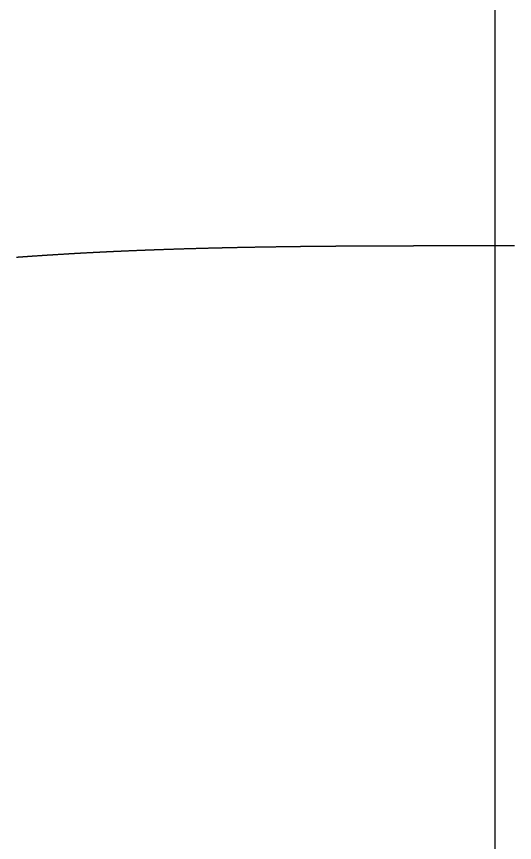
# Model space of a CAD drawing. Header units: millimetres. Extents: x 88 to 97873, y 32 to 55088.
# Drawn here: x 48699.173 to 48701.705, y 4954.312 to 4958.513 of the extents above; entities that cross this region are included whole.
import ezdxf

# ---------------------------------------------------------------- set-up
doc = ezdxf.new("R2010")
doc.units = ezdxf.units.MM
doc.header["$LTSCALE"] = 0.3

msp = doc.modelspace()

# ---------------------------------------------------------------- linework, layer by layer
msp.add_lwpolyline([(48290.2497, 4787.91), (48662.5369, 4787.91, 0.414214), (48701.6065, 4826.9797), (48701.6065, 4962.2533)], format="xyb")
msp.add_lwpolyline([(48701.7055, 4957.3464), (48701.7031, 4957.3464), (48701.7006, 4957.3464), (48701.6982, 4957.3464), (48701.6957, 4957.3464), (48701.6933, 4957.3464), (48701.6909, 4957.3464), (48701.6884, 4957.3464), (48701.686, 4957.3464), (48701.6835, 4957.3464), (48701.6811, 4957.3464), (48701.6786, 4957.3464), (48701.6762, 4957.3464), (48701.6737, 4957.3464), (48701.6713, 4957.3464), (48701.6689, 4957.3464), (48701.6664, 4957.3464), (48701.664, 4957.3464), (48701.6615, 4957.3464), (48701.6591, 4957.3464), (48701.6566, 4957.3464), (48701.6542, 4957.3464), (48701.6517, 4957.3464), (48701.6493, 4957.3464), (48701.6469, 4957.3464), (48701.6444, 4957.3464), (48701.642, 4957.3464), (48701.6395, 4957.3464), (48701.6371, 4957.3464), (48701.6346, 4957.3464), (48701.6322, 4957.3464), (48701.6297, 4957.3464), (48701.6273, 4957.3464), (48701.6249, 4957.3464), (48701.6224, 4957.3464), (48701.62, 4957.3464), (48701.6175, 4957.3464), (48701.6151, 4957.3464), (48701.6126, 4957.3464), (48701.6102, 4957.3464), (48701.6077, 4957.3464), (48701.6053, 4957.3464), (48701.6029, 4957.3464), (48701.6004, 4957.3464), (48701.598, 4957.3464), (48701.5955, 4957.3464), (48701.5931, 4957.3464), (48701.5906, 4957.3464), (48701.5882, 4957.3464), (48701.5857, 4957.3464), (48701.5833, 4957.3464), (48701.5809, 4957.3464), (48701.5784, 4957.3464), (48701.576, 4957.3464), (48701.5735, 4957.3464), (48701.5711, 4957.3464), (48701.5686, 4957.3464), (48701.5662, 4957.3464), (48701.5637, 4957.3464), (48701.5613, 4957.3464), (48701.5589, 4957.3464), (48701.5564, 4957.3464), (48701.554, 4957.3464), (48701.5515, 4957.3464), (48701.5491, 4957.3464), (48701.5466, 4957.3464), (48701.5442, 4957.3464), (48701.5417, 4957.3464), (48701.5393, 4957.3464), (48701.5369, 4957.3464), (48701.5344, 4957.3464), (48701.532, 4957.3464), (48701.5295, 4957.3464), (48701.5271, 4957.3464), (48701.5246, 4957.3464), (48701.5222, 4957.3464), (48701.5197, 4957.3464), (48701.5173, 4957.3464), (48701.5149, 4957.3464), (48701.5124, 4957.3464), (48701.51, 4957.3464), (48701.5075, 4957.3464), (48701.5051, 4957.3464), (48701.5026, 4957.3464), (48701.5002, 4957.3464), (48701.4977, 4957.3464), (48701.4953, 4957.3464), (48701.4929, 4957.3464), (48701.4904, 4957.3464), (48701.488, 4957.3464), (48701.4855, 4957.3464), (48701.4831, 4957.3464), (48701.4806, 4957.3464), (48701.4782, 4957.3464), (48701.4757, 4957.3464), (48701.4733, 4957.3464), (48701.4709, 4957.3464), (48701.4684, 4957.3464), (48701.466, 4957.3464), (48701.4635, 4957.3464), (48701.4611, 4957.3464), (48701.4586, 4957.3464), (48701.4562, 4957.3464), (48701.4537, 4957.3464), (48701.4513, 4957.3464), (48701.4489, 4957.3464), (48701.4464, 4957.3464), (48701.444, 4957.3464), (48701.4415, 4957.3464), (48701.4391, 4957.3464), (48701.4366, 4957.3464), (48701.4342, 4957.3464), (48701.4318, 4957.3464), (48701.4293, 4957.3464), (48701.4269, 4957.3464), (48701.4244, 4957.3464), (48701.422, 4957.3464), (48701.4195, 4957.3464), (48701.4171, 4957.3464), (48701.4146, 4957.3464), (48701.4122, 4957.3464), (48701.4098, 4957.3464), (48701.4073, 4957.3464), (48701.4049, 4957.3464), (48701.4024, 4957.3464), (48701.4, 4957.3464), (48701.3975, 4957.3464), (48701.3951, 4957.3464), (48701.3926, 4957.3464), (48701.3902, 4957.3464), (48701.3878, 4957.3464), (48701.3853, 4957.3464), (48701.3829, 4957.3464), (48701.3804, 4957.3463), (48701.378, 4957.3463), (48701.3755, 4957.3463), (48701.3731, 4957.3463), (48701.3706, 4957.3463), (48701.3682, 4957.3463), (48701.3658, 4957.3463), (48701.3633, 4957.3463), (48701.3609, 4957.3463), (48701.3584, 4957.3463), (48701.356, 4957.3463), (48701.3535, 4957.3463), (48701.3511, 4957.3463), (48701.3487, 4957.3463), (48701.3462, 4957.3463), (48701.3438, 4957.3463), (48701.3413, 4957.3463), (48701.3389, 4957.3463), (48701.3364, 4957.3463), (48701.334, 4957.3463), (48701.3315, 4957.3463), (48701.3291, 4957.3463), (48701.3267, 4957.3463), (48701.3242, 4957.3463), (48701.3218, 4957.3463), (48701.3193, 4957.3463), (48701.3169, 4957.3463), (48701.3144, 4957.3463), (48701.312, 4957.3463), (48701.3096, 4957.3463), (48701.3071, 4957.3463), (48701.3047, 4957.3463), (48701.3022, 4957.3463), (48701.2998, 4957.3463), (48701.2973, 4957.3463), (48701.2949, 4957.3463), (48701.2925, 4957.3463), (48701.29, 4957.3463), (48701.2876, 4957.3463), (48701.2851, 4957.3463), (48701.2827, 4957.3463), (48701.2802, 4957.3463), (48701.2778, 4957.3463), (48701.2753, 4957.3463), (48701.2729, 4957.3463), (48701.2705, 4957.3463), (48701.268, 4957.3463), (48701.2656, 4957.3463), (48701.2631, 4957.3463), (48701.2607, 4957.3463), (48701.2582, 4957.3463), (48701.2558, 4957.3462), (48701.2534, 4957.3462), (48701.2509, 4957.3462), (48701.2485, 4957.3462), (48701.246, 4957.3462), (48701.2436, 4957.3462), (48701.2411, 4957.3462), (48701.2387, 4957.3462), (48701.2363, 4957.3462), (48701.2338, 4957.3462), (48701.2314, 4957.3462), (48701.2289, 4957.3462), (48701.2265, 4957.3462), (48701.224, 4957.3462), (48701.2216, 4957.3462), (48701.2192, 4957.3462), (48701.2167, 4957.3462), (48701.2143, 4957.3462), (48701.2118, 4957.3462), (48701.2094, 4957.3462), (48701.2069, 4957.3462), (48701.2045, 4957.3462), (48701.2021, 4957.3462), (48701.1996, 4957.3462), (48701.1972, 4957.3462), (48701.1947, 4957.3462), (48701.1923, 4957.3462), (48701.1898, 4957.3461), (48701.1874, 4957.3461), (48701.185, 4957.3461), (48701.1825, 4957.3461), (48701.1801, 4957.3461), (48701.1776, 4957.3461), (48701.1752, 4957.3461), (48701.1727, 4957.3461), (48701.1703, 4957.3461), (48701.1679, 4957.3461), (48701.1654, 4957.3461), (48701.163, 4957.3461), (48701.1605, 4957.3461), (48701.1581, 4957.3461), (48701.1556, 4957.3461), (48701.1532, 4957.3461), (48701.1508, 4957.3461), (48701.1483, 4957.3461), (48701.1459, 4957.3461), (48701.1434, 4957.3461), (48701.141, 4957.346), (48701.1385, 4957.346), (48701.1361, 4957.346), (48701.1337, 4957.346), (48701.1312, 4957.346), (48701.1288, 4957.346), (48701.1263, 4957.346), (48701.1239, 4957.346), (48701.1215, 4957.346), (48701.119, 4957.346), (48701.1166, 4957.346), (48701.1141, 4957.346), (48701.1117, 4957.346), (48701.1092, 4957.346), (48701.1068, 4957.346), (48701.1044, 4957.346), (48701.1019, 4957.3459), (48701.0995, 4957.3459), (48701.097, 4957.3459), (48701.0946, 4957.3459), (48701.0922, 4957.3459), (48701.0897, 4957.3459), (48701.0873, 4957.3459), (48701.0848, 4957.3459), (48701.0824, 4957.3459), (48701.0799, 4957.3459), (48701.0775, 4957.3459), (48701.0751, 4957.3459), (48701.0726, 4957.3459), (48701.0702, 4957.3459), (48701.0677, 4957.3458), (48701.0653, 4957.3458), (48701.0629, 4957.3458), (48701.0604, 4957.3458), (48701.058, 4957.3458), (48701.0555, 4957.3458), (48701.0531, 4957.3458), (48701.0507, 4957.3458), (48701.0482, 4957.3458), (48701.0458, 4957.3458), (48701.0433, 4957.3458), (48701.0409, 4957.3458), (48701.0384, 4957.3457), (48701.036, 4957.3457), (48701.0336, 4957.3457), (48701.0311, 4957.3457), (48701.0287, 4957.3457), (48701.0262, 4957.3457), (48701.0238, 4957.3457), (48701.0214, 4957.3457), (48701.0189, 4957.3457), (48701.0165, 4957.3457), (48701.014, 4957.3457), (48701.0116, 4957.3456), (48701.0092, 4957.3456), (48701.0067, 4957.3456), (48701.0043, 4957.3456), (48701.0018, 4957.3456), (48700.9994, 4957.3456), (48700.997, 4957.3456), (48700.9945, 4957.3456), (48700.9921, 4957.3456), (48700.9896, 4957.3456), (48700.9872, 4957.3456), (48700.9848, 4957.3455), (48700.9823, 4957.3455), (48700.9799, 4957.3455), (48700.9774, 4957.3455), (48700.975, 4957.3455), (48700.9726, 4957.3455), (48700.9701, 4957.3455), (48700.9677, 4957.3455), (48700.9652, 4957.3455), (48700.9628, 4957.3454), (48700.9604, 4957.3454), (48700.9579, 4957.3454), (48700.9555, 4957.3454), (48700.953, 4957.3454), (48700.9506, 4957.3454), (48700.9482, 4957.3454), (48700.9457, 4957.3454), (48700.9433, 4957.3453), (48700.9408, 4957.3453), (48700.9384, 4957.3453), (48700.936, 4957.3453), (48700.9335, 4957.3453), (48700.9311, 4957.3453), (48700.9286, 4957.3453), (48700.9262, 4957.3453), (48700.9238, 4957.3453), (48700.9213, 4957.3452), (48700.9189, 4957.3452), (48700.9164, 4957.3452), (48700.914, 4957.3452), (48700.9116, 4957.3452), (48700.9091, 4957.3452), (48700.9067, 4957.3452), (48700.9042, 4957.3451), (48700.9018, 4957.3451), (48700.8994, 4957.3451), (48700.8969, 4957.3451), (48700.8945, 4957.3451), (48700.892, 4957.3451), (48700.8896, 4957.3451), (48700.8872, 4957.345), (48700.8847, 4957.345), (48700.8823, 4957.345), (48700.8799, 4957.345), (48700.8774, 4957.345), (48700.875, 4957.345), (48700.8725, 4957.345), (48700.8701, 4957.3449), (48700.8677, 4957.3449), (48700.8652, 4957.3449), (48700.8628, 4957.3449), (48700.8603, 4957.3449), (48700.8579, 4957.3449), (48700.8555, 4957.3449), (48700.853, 4957.3448), (48700.8506, 4957.3448), (48700.8482, 4957.3448), (48700.8457, 4957.3448), (48700.8433, 4957.3448), (48700.8408, 4957.3448), (48700.8384, 4957.3447), (48700.836, 4957.3447), (48700.8335, 4957.3447), (48700.8311, 4957.3447), (48700.8287, 4957.3447), (48700.8262, 4957.3447), (48700.8238, 4957.3446), (48700.8213, 4957.3446), (48700.8189, 4957.3446), (48700.8165, 4957.3446), (48700.814, 4957.3446), (48700.8116, 4957.3446), (48700.8092, 4957.3445), (48700.8067, 4957.3445), (48700.8043, 4957.3445), (48700.8018, 4957.3445), (48700.7994, 4957.3445), (48700.797, 4957.3445), (48700.7945, 4957.3444), (48700.7921, 4957.3444), (48700.7897, 4957.3444), (48700.7872, 4957.3444), (48700.7848, 4957.3444), (48700.7823, 4957.3443), (48700.7799, 4957.3443), (48700.7775, 4957.3443), (48700.775, 4957.3443), (48700.7726, 4957.3443), (48700.7702, 4957.3442), (48700.7677, 4957.3442), (48700.7653, 4957.3442), (48700.7629, 4957.3442), (48700.7604, 4957.3442), (48700.758, 4957.3441), (48700.7555, 4957.3441), (48700.7531, 4957.3441), (48700.7507, 4957.3441), (48700.7482, 4957.3441), (48700.7458, 4957.344), (48700.7434, 4957.344), (48700.7409, 4957.344), (48700.7385, 4957.344), (48700.7361, 4957.344), (48700.7336, 4957.3439), (48700.7312, 4957.3439), (48700.7287, 4957.3439), (48700.7263, 4957.3439), (48700.7239, 4957.3439), (48700.7214, 4957.3438), (48700.719, 4957.3438), (48700.7166, 4957.3438), (48700.7141, 4957.3438), (48700.7117, 4957.3437), (48700.7093, 4957.3437), (48700.7068, 4957.3437), (48700.7044, 4957.3437), (48700.702, 4957.3437), (48700.6995, 4957.3436), (48700.6971, 4957.3436), (48700.6947, 4957.3436), (48700.6922, 4957.3436), (48700.6898, 4957.3435), (48700.6873, 4957.3435), (48700.6849, 4957.3435), (48700.6825, 4957.3435), (48700.68, 4957.3434), (48700.6776, 4957.3434), (48700.6752, 4957.3434), (48700.6727, 4957.3434), (48700.6703, 4957.3433), (48700.6679, 4957.3433), (48700.6654, 4957.3433), (48700.663, 4957.3433), (48700.6606, 4957.3432), (48700.6581, 4957.3432), (48700.6557, 4957.3432), (48700.6533, 4957.3432), (48700.6508, 4957.3431), (48700.6484, 4957.3431), (48700.646, 4957.3431), (48700.6435, 4957.3431), (48700.6411, 4957.343), (48700.6387, 4957.343), (48700.6362, 4957.343), (48700.6338, 4957.343), (48700.6314, 4957.3429), (48700.6289, 4957.3429), (48700.6265, 4957.3429), (48700.6241, 4957.3428), (48700.6216, 4957.3428), (48700.6192, 4957.3428), (48700.6168, 4957.3428), (48700.6143, 4957.3427), (48700.6119, 4957.3427), (48700.6095, 4957.3427), (48700.607, 4957.3427), (48700.6046, 4957.3426), (48700.6022, 4957.3426), (48700.5997, 4957.3426), (48700.5973, 4957.3425), (48700.5949, 4957.3425), (48700.5924, 4957.3425), (48700.59, 4957.3425), (48700.5876, 4957.3424), (48700.5851, 4957.3424), (48700.5827, 4957.3424), (48700.5803, 4957.3423), (48700.5778, 4957.3423), (48700.5754, 4957.3423), (48700.573, 4957.3422), (48700.5705, 4957.3422), (48700.5681, 4957.3422), (48700.5657, 4957.3422), (48700.5632, 4957.3421), (48700.5608, 4957.3421), (48700.5584, 4957.3421), (48700.5559, 4957.342), (48700.5535, 4957.342), (48700.5511, 4957.342), (48700.5486, 4957.3419), (48700.5462, 4957.3419), (48700.5438, 4957.3419), (48700.5414, 4957.3418), (48700.5389, 4957.3418), (48700.5365, 4957.3418), (48700.5341, 4957.3417), (48700.5316, 4957.3417), (48700.5292, 4957.3417), (48700.5268, 4957.3416), (48700.5243, 4957.3416), (48700.5219, 4957.3416), (48700.5195, 4957.3415), (48700.517, 4957.3415), (48700.5146, 4957.3415), (48700.5122, 4957.3414), (48700.5097, 4957.3414), (48700.5073, 4957.3414), (48700.5049, 4957.3413), (48700.5025, 4957.3413), (48700.5, 4957.3413), (48700.4976, 4957.3412), (48700.4952, 4957.3412), (48700.4927, 4957.3412), (48700.4903, 4957.3411), (48700.4879, 4957.3411), (48700.4854, 4957.3411), (48700.483, 4957.341), (48700.4806, 4957.341), (48700.4782, 4957.341), (48700.4757, 4957.3409), (48700.4733, 4957.3409), (48700.4709, 4957.3408), (48700.4684, 4957.3408), (48700.466, 4957.3408), (48700.4636, 4957.3407), (48700.4611, 4957.3407), (48700.4587, 4957.3407), (48700.4563, 4957.3406), (48700.4539, 4957.3406), (48700.4514, 4957.3405), (48700.449, 4957.3405), (48700.4466, 4957.3405), (48700.4441, 4957.3404), (48700.4417, 4957.3404), (48700.4393, 4957.3404), (48700.4369, 4957.3403), (48700.4344, 4957.3403), (48700.432, 4957.3402), (48700.4296, 4957.3402), (48700.4271, 4957.3402), (48700.4247, 4957.3401), (48700.4223, 4957.3401), (48700.4199, 4957.34), (48700.4174, 4957.34), (48700.415, 4957.34), (48700.4126, 4957.3399), (48700.4101, 4957.3399), (48700.4077, 4957.3398), (48700.4053, 4957.3398), (48700.4029, 4957.3397), (48700.4004, 4957.3397), (48700.398, 4957.3397), (48700.3956, 4957.3396), (48700.3931, 4957.3396), (48700.3907, 4957.3395), (48700.3883, 4957.3395), (48700.3859, 4957.3395), (48700.3834, 4957.3394), (48700.381, 4957.3394), (48700.3786, 4957.3393), (48700.3762, 4957.3393), (48700.3737, 4957.3392), (48700.3713, 4957.3392), (48700.3689, 4957.3392), (48700.3665, 4957.3391), (48700.364, 4957.3391), (48700.3616, 4957.339), (48700.3592, 4957.339), (48700.3567, 4957.3389), (48700.3543, 4957.3389), (48700.3519, 4957.3388), (48700.3495, 4957.3388), (48700.347, 4957.3387), (48700.3446, 4957.3387), (48700.3422, 4957.3387), (48700.3398, 4957.3386), (48700.3373, 4957.3386), (48700.3349, 4957.3385), (48700.3325, 4957.3385), (48700.3301, 4957.3384), (48700.3276, 4957.3384), (48700.3252, 4957.3383), (48700.3228, 4957.3383), (48700.3204, 4957.3382), (48700.3179, 4957.3382), (48700.3155, 4957.3381), (48700.3131, 4957.3381), (48700.3107, 4957.338), (48700.3082, 4957.338), (48700.3058, 4957.3379), (48700.3034, 4957.3379), (48700.301, 4957.3379), (48700.2985, 4957.3378), (48700.2961, 4957.3378), (48700.2937, 4957.3377), (48700.2913, 4957.3377), (48700.2888, 4957.3376), (48700.2864, 4957.3376), (48700.284, 4957.3375), (48700.2816, 4957.3375), (48700.2791, 4957.3374), (48700.2767, 4957.3374), (48700.2743, 4957.3373), (48700.2719, 4957.3372), (48700.2694, 4957.3372), (48700.267, 4957.3371), (48700.2646, 4957.3371), (48700.2622, 4957.337), (48700.2597, 4957.337), (48700.2573, 4957.3369), (48700.2549, 4957.3369), (48700.2525, 4957.3368), (48700.2501, 4957.3368), (48700.2476, 4957.3367), (48700.2452, 4957.3367), (48700.2428, 4957.3366), (48700.2404, 4957.3366), (48700.2379, 4957.3365), (48700.2355, 4957.3365), (48700.2331, 4957.3364), (48700.2307, 4957.3363), (48700.2282, 4957.3363), (48700.2258, 4957.3362), (48700.2234, 4957.3362), (48700.221, 4957.3361), (48700.2186, 4957.3361), (48700.2161, 4957.336), (48700.2137, 4957.336), (48700.2113, 4957.3359), (48700.2089, 4957.3358), (48700.2064, 4957.3358), (48700.204, 4957.3357), (48700.2016, 4957.3357), (48700.1992, 4957.3356), (48700.1968, 4957.3356), (48700.1943, 4957.3355), (48700.1919, 4957.3355), (48700.1895, 4957.3354), (48700.1871, 4957.3353), (48700.1847, 4957.3353), (48700.1822, 4957.3352), (48700.1798, 4957.3352), (48700.1774, 4957.3351), (48700.175, 4957.335), (48700.1726, 4957.335), (48700.1701, 4957.3349), (48700.1677, 4957.3349), (48700.1653, 4957.3348), (48700.1629, 4957.3347), (48700.1605, 4957.3347), (48700.158, 4957.3346), (48700.1556, 4957.3346), (48700.1532, 4957.3345), (48700.1508, 4957.3344), (48700.1484, 4957.3344), (48700.1459, 4957.3343), (48700.1435, 4957.3343), (48700.1411, 4957.3342), (48700.1387, 4957.3341), (48700.1363, 4957.3341), (48700.1338, 4957.334), (48700.1314, 4957.3339), (48700.129, 4957.3339), (48700.1266, 4957.3338), (48700.1242, 4957.3337), (48700.1217, 4957.3337), (48700.1193, 4957.3336), (48700.1169, 4957.3336), (48700.1145, 4957.3335), (48700.1121, 4957.3334), (48700.1096, 4957.3334), (48700.1072, 4957.3333), (48700.1048, 4957.3332), (48700.1024, 4957.3332), (48700.1, 4957.3331), (48700.0976, 4957.333), (48700.0951, 4957.333), (48700.0927, 4957.3329), (48700.0903, 4957.3328), (48700.0879, 4957.3328), (48700.0855, 4957.3327), (48700.0831, 4957.3326), (48700.0806, 4957.3326), (48700.0782, 4957.3325), (48700.0758, 4957.3324), (48700.0734, 4957.3324), (48700.071, 4957.3323), (48700.0685, 4957.3322), (48700.0661, 4957.3322), (48700.0637, 4957.3321), (48700.0613, 4957.332), (48700.0589, 4957.332), (48700.0565, 4957.3319), (48700.0541, 4957.3318), (48700.0516, 4957.3317), (48700.0492, 4957.3317), (48700.0468, 4957.3316), (48700.0444, 4957.3315), (48700.042, 4957.3315), (48700.0396, 4957.3314), (48700.0371, 4957.3313), (48700.0347, 4957.3312), (48700.0323, 4957.3312), (48700.0299, 4957.3311), (48700.0275, 4957.331), (48700.0251, 4957.331), (48700.0226, 4957.3309), (48700.0202, 4957.3308), (48700.0178, 4957.3307), (48700.0154, 4957.3307), (48700.013, 4957.3306), (48700.0106, 4957.3305), (48700.0082, 4957.3304), (48700.0057, 4957.3304), (48700.0033, 4957.3303), (48700.0009, 4957.3302), (48699.9985, 4957.3301), (48699.9961, 4957.3301), (48699.9937, 4957.33), (48699.9913, 4957.3299), (48699.9888, 4957.3298), (48699.9864, 4957.3298), (48699.984, 4957.3297), (48699.9816, 4957.3296), (48699.9792, 4957.3295), (48699.9768, 4957.3295), (48699.9744, 4957.3294), (48699.972, 4957.3293), (48699.9695, 4957.3292), (48699.9671, 4957.3291), (48699.9647, 4957.3291), (48699.9623, 4957.329), (48699.9599, 4957.3289), (48699.9575, 4957.3288), (48699.9551, 4957.3287), (48699.9526, 4957.3287), (48699.9502, 4957.3286), (48699.9478, 4957.3285), (48699.9454, 4957.3284), (48699.943, 4957.3283), (48699.9406, 4957.3283), (48699.9382, 4957.3282), (48699.9358, 4957.3281), (48699.9334, 4957.328), (48699.9309, 4957.3279), (48699.9285, 4957.3279), (48699.9261, 4957.3278), (48699.9237, 4957.3277), (48699.9213, 4957.3276), (48699.9189, 4957.3275), (48699.9165, 4957.3274), (48699.9141, 4957.3274), (48699.9117, 4957.3273), (48699.9092, 4957.3272), (48699.9068, 4957.3271), (48699.9044, 4957.327), (48699.902, 4957.3269), (48699.8996, 4957.3269), (48699.8972, 4957.3268), (48699.8948, 4957.3267), (48699.8924, 4957.3266), (48699.89, 4957.3265), (48699.8875, 4957.3264), (48699.8851, 4957.3263), (48699.8827, 4957.3263), (48699.8803, 4957.3262), (48699.8779, 4957.3261), (48699.8755, 4957.326), (48699.8731, 4957.3259), (48699.8707, 4957.3258), (48699.8683, 4957.3257), (48699.8659, 4957.3256), (48699.8635, 4957.3255), (48699.861, 4957.3255), (48699.8586, 4957.3254), (48699.8562, 4957.3253), (48699.8538, 4957.3252), (48699.8514, 4957.3251), (48699.849, 4957.325), (48699.8466, 4957.3249), (48699.8442, 4957.3248), (48699.8418, 4957.3247), (48699.8394, 4957.3246), (48699.837, 4957.3246), (48699.8346, 4957.3245), (48699.8322, 4957.3244), (48699.8297, 4957.3243), (48699.8273, 4957.3242), (48699.8249, 4957.3241), (48699.8225, 4957.324), (48699.8201, 4957.3239), (48699.8177, 4957.3238), (48699.8153, 4957.3237), (48699.8129, 4957.3236), (48699.8105, 4957.3235), (48699.8081, 4957.3234), (48699.8057, 4957.3233), (48699.8033, 4957.3232), (48699.8009, 4957.3232), (48699.7985, 4957.3231), (48699.7961, 4957.323), (48699.7936, 4957.3229), (48699.7912, 4957.3228), (48699.7888, 4957.3227), (48699.7864, 4957.3226), (48699.784, 4957.3225), (48699.7816, 4957.3224), (48699.7792, 4957.3223), (48699.7768, 4957.3222), (48699.7744, 4957.3221), (48699.772, 4957.322), (48699.7696, 4957.3219), (48699.7672, 4957.3218), (48699.7648, 4957.3217), (48699.7624, 4957.3216), (48699.76, 4957.3215), (48699.7576, 4957.3214), (48699.7552, 4957.3213), (48699.7528, 4957.3212), (48699.7504, 4957.3211), (48699.748, 4957.321), (48699.7456, 4957.3209), (48699.7432, 4957.3208), (48699.7407, 4957.3207), (48699.7383, 4957.3206), (48699.7359, 4957.3205), (48699.7335, 4957.3204), (48699.7311, 4957.3203), (48699.7287, 4957.3202), (48699.7263, 4957.3201), (48699.7239, 4957.32), (48699.7215, 4957.3199), (48699.7191, 4957.3197), (48699.7167, 4957.3196), (48699.7143, 4957.3195), (48699.7119, 4957.3194), (48699.7095, 4957.3193), (48699.7071, 4957.3192), (48699.7047, 4957.3191), (48699.7023, 4957.319), (48699.6999, 4957.3189), (48699.6975, 4957.3188), (48699.6951, 4957.3187), (48699.6927, 4957.3186), (48699.6903, 4957.3185), (48699.6879, 4957.3184), (48699.6855, 4957.3183), (48699.6831, 4957.3181), (48699.6807, 4957.318), (48699.6783, 4957.3179), (48699.6759, 4957.3178), (48699.6735, 4957.3177), (48699.6711, 4957.3176), (48699.6687, 4957.3175), (48699.6663, 4957.3174), (48699.6639, 4957.3173), (48699.6615, 4957.3172), (48699.6591, 4957.317), (48699.6567, 4957.3169), (48699.6543, 4957.3168), (48699.6519, 4957.3167), (48699.6495, 4957.3166), (48699.6471, 4957.3165), (48699.6447, 4957.3164), (48699.6423, 4957.3163), (48699.6399, 4957.3161), (48699.6375, 4957.316), (48699.6351, 4957.3159), (48699.6327, 4957.3158), (48699.6303, 4957.3157), (48699.6279, 4957.3156), (48699.6255, 4957.3155), (48699.6231, 4957.3153), (48699.6207, 4957.3152), (48699.6183, 4957.3151), (48699.6159, 4957.315), (48699.6135, 4957.3149), (48699.6111, 4957.3148), (48699.6087, 4957.3146), (48699.6063, 4957.3145), (48699.6039, 4957.3144), (48699.6015, 4957.3143), (48699.5991, 4957.3142), (48699.5968, 4957.314), (48699.5944, 4957.3139), (48699.592, 4957.3138), (48699.5896, 4957.3137), (48699.5872, 4957.3136), (48699.5848, 4957.3134), (48699.5824, 4957.3133), (48699.58, 4957.3132), (48699.5776, 4957.3131), (48699.5752, 4957.313), (48699.5728, 4957.3128), (48699.5704, 4957.3127), (48699.568, 4957.3126), (48699.5656, 4957.3125), (48699.5632, 4957.3123), (48699.5608, 4957.3122), (48699.5584, 4957.3121), (48699.556, 4957.312), (48699.5536, 4957.3118), (48699.5512, 4957.3117), (48699.5488, 4957.3116), (48699.5464, 4957.3115), (48699.5441, 4957.3113), (48699.5417, 4957.3112), (48699.5393, 4957.3111), (48699.5369, 4957.311), (48699.5345, 4957.3108), (48699.5321, 4957.3107), (48699.5297, 4957.3106), (48699.5273, 4957.3105), (48699.5249, 4957.3103), (48699.5225, 4957.3102), (48699.5201, 4957.3101), (48699.5177, 4957.3099), (48699.5153, 4957.3098), (48699.5129, 4957.3097), (48699.5106, 4957.3096), (48699.5082, 4957.3094), (48699.5058, 4957.3093), (48699.5034, 4957.3092), (48699.501, 4957.309), (48699.4986, 4957.3089), (48699.4962, 4957.3088), (48699.4938, 4957.3086), (48699.4914, 4957.3085), (48699.489, 4957.3084), (48699.4866, 4957.3082), (48699.4842, 4957.3081), (48699.4819, 4957.308), (48699.4795, 4957.3078), (48699.4771, 4957.3077), (48699.4747, 4957.3076), (48699.4723, 4957.3074), (48699.4699, 4957.3073), (48699.4675, 4957.3072), (48699.4651, 4957.307), (48699.4627, 4957.3069), (48699.4603, 4957.3068), (48699.458, 4957.3066), (48699.4556, 4957.3065), (48699.4532, 4957.3064), (48699.4508, 4957.3062), (48699.4484, 4957.3061), (48699.446, 4957.3059), (48699.4436, 4957.3058), (48699.4412, 4957.3057), (48699.4388, 4957.3055), (48699.4365, 4957.3054), (48699.4341, 4957.3052), (48699.4317, 4957.3051), (48699.4293, 4957.305), (48699.4269, 4957.3048), (48699.4245, 4957.3047), (48699.4221, 4957.3045), (48699.4197, 4957.3044), (48699.4174, 4957.3043), (48699.415, 4957.3041), (48699.4126, 4957.304), (48699.4102, 4957.3038), (48699.4078, 4957.3037), (48699.4054, 4957.3035), (48699.403, 4957.3034), (48699.4006, 4957.3033), (48699.3983, 4957.3031), (48699.3959, 4957.303), (48699.3935, 4957.3028), (48699.3911, 4957.3027), (48699.3887, 4957.3025), (48699.3863, 4957.3024), (48699.3839, 4957.3022), (48699.3816, 4957.3021), (48699.3792, 4957.3019), (48699.3768, 4957.3018), (48699.3744, 4957.3016), (48699.372, 4957.3015), (48699.3696, 4957.3013), (48699.3672, 4957.3012), (48699.3649, 4957.301), (48699.3625, 4957.3009), (48699.3601, 4957.3007), (48699.3577, 4957.3006), (48699.3553, 4957.3004), (48699.3529, 4957.3003), (48699.3506, 4957.3001), (48699.3482, 4957.3), (48699.3458, 4957.2998), (48699.3434, 4957.2997), (48699.341, 4957.2995), (48699.3386, 4957.2994), (48699.3363, 4957.2992), (48699.3339, 4957.2991), (48699.3315, 4957.2989), (48699.3291, 4957.2988), (48699.3267, 4957.2986), (48699.3243, 4957.2985), (48699.322, 4957.2983), (48699.3196, 4957.2982), (48699.3172, 4957.298), (48699.3148, 4957.2978), (48699.3124, 4957.2977), (48699.3101, 4957.2975), (48699.3077, 4957.2974), (48699.3053, 4957.2972), (48699.3029, 4957.2971), (48699.3005, 4957.2969), (48699.2982, 4957.2967), (48699.2958, 4957.2966), (48699.2934, 4957.2964), (48699.291, 4957.2963), (48699.2886, 4957.2961), (48699.2862, 4957.2959), (48699.2839, 4957.2958), (48699.2815, 4957.2956), (48699.2791, 4957.2955), (48699.2767, 4957.2953), (48699.2744, 4957.2951), (48699.272, 4957.295), (48699.2696, 4957.2948), (48699.2672, 4957.2946), (48699.2648, 4957.2945), (48699.2625, 4957.2943), (48699.2601, 4957.2942), (48699.2577, 4957.294), (48699.2553, 4957.2938), (48699.2529, 4957.2937), (48699.2506, 4957.2935), (48699.2482, 4957.2933), (48699.2458, 4957.2932), (48699.2434, 4957.293), (48699.2411, 4957.2928), (48699.2387, 4957.2927), (48699.2363, 4957.2925), (48699.2339, 4957.2923), (48699.2315, 4957.2922), (48699.2292, 4957.292), (48699.2268, 4957.2918), (48699.2244, 4957.2917), (48699.222, 4957.2915), (48699.2197, 4957.2913), (48699.2173, 4957.2911), (48699.2149, 4957.291), (48699.2125, 4957.2908), (48699.2102, 4957.2906), (48699.2078, 4957.2905), (48699.2054, 4957.2903), (48699.203, 4957.2901), (48699.2007, 4957.2899), (48699.1983, 4957.2898), (48699.1959, 4957.2896), (48699.1935, 4957.2894), (48699.1912, 4957.2893), (48699.1888, 4957.2891), (48699.1864, 4957.2889), (48699.184, 4957.2887), (48699.1817, 4957.2886), (48699.1793, 4957.2884), (48699.1769, 4957.2882), (48699.1745, 4957.288), (48699.1722, 4957.2879)])
for radius in [18.5479, 14.363, 11.4141]:
    msp.add_circle((48701.6065, 4962.2533), radius)

doc.saveas('drawing.dxf')
